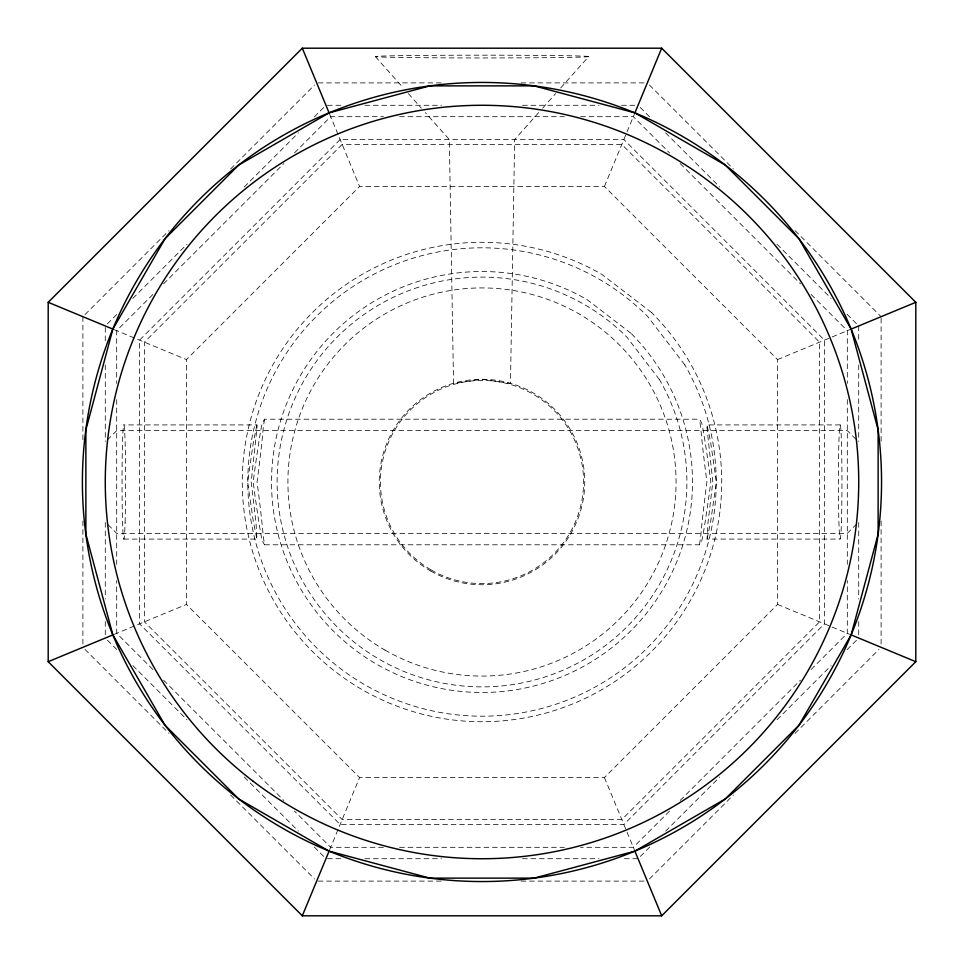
<?xml version="1.0" encoding="UTF-8"?>
<svg xmlns="http://www.w3.org/2000/svg" width="964" height="964" viewBox="0 0 964 964"><rect width="100%" height="100%" fill="white"/><g stroke="black" fill="none" stroke-linecap="round" stroke-linejoin="round"><path stroke-width="0.72" stroke-dasharray="4.82 3.62" d="M123.826 539.081L256.918 539.081L255.978 522.355L251.182 482L257.123 426.871L256.918 424.919L123.826 424.919M840.174 424.919L707.082 424.919L706.877 426.871L712.818 482L708.022 522.355L707.082 539.081L840.174 539.081M264.534 419.207L263.256 427.63A63.118 1.952 -82.5 0 1 257.075 482A63.118 1.952 82.5 0 1 263.256 536.418L264.534 544.793L699.466 544.793L701.768 540.888L702.708 536.37A63.72 1.976 -82.5 0 0 710.842 482A63.72 1.976 82.5 0 0 702.708 427.606L701.768 423.112L699.466 419.207L264.534 419.207L262.232 423.112L261.292 427.63A63.72 1.976 -82.5 0 0 253.158 482A63.72 1.976 82.5 0 0 261.292 536.394L262.232 540.888L264.534 544.793M699.466 544.793L700.744 536.37A63.118 1.952 -82.5 0 1 706.925 482A63.118 1.952 82.5 0 1 700.744 427.582L699.466 419.207M256.918 424.919L253.46 441.645L247.615 482L253.46 522.355L256.918 539.081M707.082 539.081L710.54 522.355L716.385 482L710.54 441.645L707.082 424.919M329.64 849.814L359.572 777.55L604.428 777.55L777.55 604.428L777.55 359.572L604.428 186.45L359.572 186.45L186.45 359.572L186.45 604.428L359.572 777.55M604.428 186.45L634.36 114.186M538.671 112.619L514.668 139.527L510.462 383.539L482 379.262L453.538 383.539L449.332 139.527L425.329 112.619M542.672 108.137L555.674 93.568M560.674 87.965L588.679 56.575A106.703 1.386 0 0 0 429.727 55.358A106.703 1.386 0 0 0 427.582 57.756A106.703 1.386 0 0 0 588.691 56.575M85.013 314.553L168.965 230.601M230.601 168.965L314.553 85.013M107.402 323.832L116.945 314.288M132.863 298.37L186.968 244.266M244.266 186.968L298.37 132.863M314.288 116.945L325.953 105.281M152.89 294.49L116.692 330.688L116.692 383.383M163.543 283.838L283.838 163.543M294.49 152.89L330.688 116.692L383.383 116.692M107.353 439.97L116.692 430.631L847.308 430.631L856.647 439.97M856.647 524.03L847.308 533.369L116.692 533.369L107.353 524.03M669.51 811.11L633.312 847.308L580.617 847.308M680.162 800.457L800.457 680.162M811.11 669.51L847.308 633.312L847.308 580.617M649.712 847.055L638.048 858.719L621.539 858.719M665.63 831.137L719.734 777.032M777.032 719.734L831.137 665.63M847.055 649.712L856.598 640.168M649.447 878.987L733.399 795.035M795.035 733.399L878.987 649.447M114.186 634.36L186.45 604.428M777.55 359.572L849.814 329.64M318.192 82.892L442.922 82.892M521.078 82.892L645.808 82.892M327.459 105.281L342.461 105.281M364.97 105.281L441.488 105.281M522.512 105.281L599.03 105.281M621.539 105.281L636.541 105.281M399.602 116.692L564.398 116.692M580.617 116.692L633.312 116.692L669.51 152.89M383.383 847.308L330.688 847.308L294.49 811.11M399.602 847.308L564.398 847.308M327.459 858.719L342.461 858.719M364.97 858.719L441.488 858.719M522.512 858.719L599.03 858.719M318.192 881.108L442.922 881.108M521.078 881.108L647.314 881.108M114.186 329.64L186.45 359.572M777.55 604.428L849.814 634.36M649.447 85.013L733.399 168.965M795.035 230.601L881.108 316.686M640.168 107.402L649.712 116.945M665.63 132.863L719.734 186.968M777.032 244.266L831.137 298.37M847.055 314.288L856.598 323.832M680.162 163.543L800.457 283.838M811.11 294.49L847.308 330.688L847.308 383.383M152.89 669.51L116.692 633.312L116.692 580.617M163.543 680.162L283.838 800.457M107.402 640.168L116.945 649.712M132.863 665.63L186.968 719.734M244.266 777.032L298.37 831.137M314.288 847.055L325.953 858.719M85.013 649.447L168.965 733.399M230.601 795.035L314.553 878.987M375.321 56.575L403.326 87.965M408.326 93.568L421.328 108.137M329.64 114.186L359.572 186.45M604.428 777.55L634.36 849.814M881.108 318.192L881.108 442.922M881.108 521.078L881.108 645.808M858.719 325.953L858.719 342.461M858.719 364.97L858.719 441.488M858.719 522.512L858.719 599.03M858.719 621.539L858.719 638.048M847.308 399.602L847.308 564.398M116.692 399.602L116.692 564.398M105.281 327.459L105.281 342.461M105.281 364.97L105.281 441.488M105.281 522.512L105.281 599.03M105.281 621.539L105.281 636.541M82.892 316.686L82.892 442.922M82.892 521.078L82.892 645.808M340.147 139.527L139.527 340.147L139.527 623.853L340.147 824.473L623.853 824.473L824.473 623.853L824.473 340.147L623.853 139.527L340.147 139.527M342.172 144.431L144.431 342.172L144.431 621.828L342.172 819.569L621.828 819.569L819.569 621.828L819.569 342.172L621.828 144.431L342.172 144.431M651.519 312.481L601.861 274.391A239.735 239.735 0 0 0 243.181 461.105A239.735 239.735 0 0 0 563.988 707.275A239.735 239.735 0 0 0 651.519 312.481M630.83 333.17L587.245 299.72A210.477 210.477 0 0 0 272.318 463.66A210.477 210.477 0 0 0 553.987 679.789A210.477 210.477 0 0 0 630.83 333.17M684.826 364.898L647.603 316.397A234.204 234.204 0 0 0 261.919 401.904A234.204 234.204 0 0 0 502.413 715.312A234.204 234.204 0 0 0 684.826 364.898M659.436 379.551L626.877 337.123A204.886 204.886 0 0 0 289.465 411.929A204.886 204.886 0 0 0 499.858 686.103A204.886 204.886 0 0 0 659.436 379.551M431.209 569.977A101.582 101.582 0 0 0 583.582 482A101.582 101.582 0 0 0 431.209 394.023A101.582 101.582 0 0 0 431.209 569.977M430.631 570.977A102.738 102.738 0 0 0 584.738 482A102.738 102.738 0 0 0 430.631 393.023A102.738 102.738 0 0 0 430.631 570.977M384.961 650.073A194.065 194.065 0 0 0 676.065 482A194.065 194.065 0 0 0 384.961 313.927A194.065 194.065 0 0 0 384.961 650.073M841.427 522.38A57.093 1.783 -90 0 0 840.632 426.859A57.093 1.783 -90 0 0 838.451 496.773A57.093 1.783 -90 0 0 841.427 522.38M125.091 522.38A57.093 1.783 -90 0 0 124.296 426.859A57.093 1.783 -90 0 0 122.103 496.773A57.093 1.783 -90 0 0 125.091 522.38"/><path stroke-width="1.45" d="M112.86 329.098L85.868 429.848L85.868 534.152L112.86 634.902L165.013 725.229L238.771 798.987L329.098 851.14L429.848 878.132L534.152 878.132L634.902 851.14L725.229 798.987L798.987 725.229L851.14 634.902L878.132 534.152L878.132 429.848L851.14 329.098L798.987 238.771L725.229 165.013L634.902 112.86L534.152 85.868L429.848 85.868L329.098 112.86L238.771 165.013L165.013 238.771L112.86 329.098L48.2 302.31L48.2 661.69L302.31 915.8L661.69 915.8L915.8 661.69L915.8 302.31L661.69 48.2L302.31 48.2L48.2 302.31M302.31 915.8L329.073 851.188M634.927 112.812L661.69 48.2M48.2 661.69L112.812 634.927M851.188 329.073L915.8 302.31M851.188 634.927L915.8 661.69M302.31 48.2L329.073 112.812A399.554 399.554 0 0 0 238.771 798.987A399.554 399.554 0 0 0 878.132 534.152A399.554 399.554 0 0 0 329.098 112.86M634.927 851.188L661.69 915.8M252.664 780.876A376.719 376.719 0 0 0 855.502 531.176A376.719 376.719 0 0 0 337.834 133.96A376.719 376.719 0 0 0 252.664 780.876"/></g></svg>
